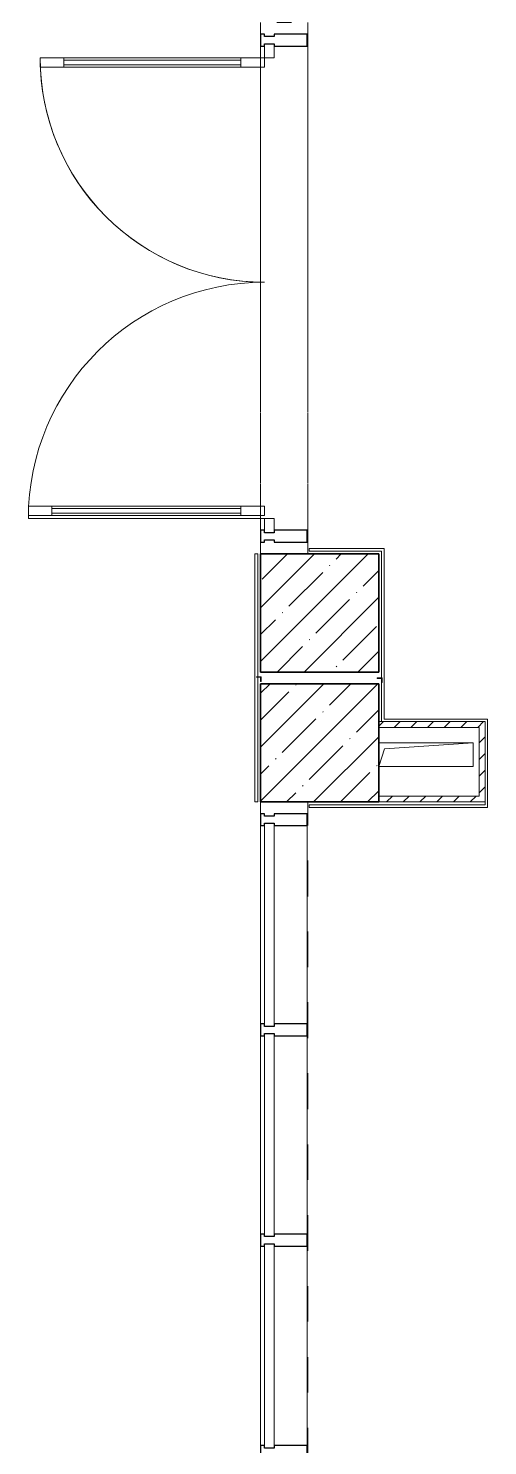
# Model space of a CAD drawing. Header units: millimetres. Extents: x 5993 to 95364, y 94667 to 143522.
# Drawn here: x 48052.1 to 48210.3, y 117330.3 to 117818.7 of the extents above; entities that cross this region are included whole.
import ezdxf

# ---------------------------------------------------------------- set-up
doc = ezdxf.new("R2010")
doc.units = ezdxf.units.MM
doc.linetypes.add('200_ШТРИХ_ш1п0_6_', pattern=[160, 100, -60])
doc.linetypes.add('Штрих короткий', pattern=[300, 150, -150])
for name, color, linetype, lineweight in [('0-2', 7, 'Continuous', 9), ('Двери', 7, 'Continuous', 9), ('Импосты витража', 7, 'Continuous', 9), ('Импосты витража-1', 7, 'Continuous', 25), ('Несущие колонны', 7, 'Continuous', 9), ('Несущие колонны-1', 7, 'Continuous', 35), ('Обобщенные модели', 7, 'Continuous', 9), ('Остекление-1', 7, 'Continuous', 9), ('Перекрытия', 7, 'Continuous', 9), ('Перемычка-1', 7, 'Штрих короткий', 9), ('Перемычка_Пунктирные линии-1', 7, '200_ШТРИХ_ш1п0_6_', 9), ('Стены', 7, 'Continuous', 9), ('Стены-1', 7, 'Continuous', 13), ('Элементы узлов', 7, 'Continuous', 9)]:
    doc.layers.add(name, color=color, linetype=linetype, lineweight=lineweight)
doc.layers.add('Штриховка разреза-5', color=7, linetype='Continuous', lineweight=5, true_color=0x8000ff)
doc.layers.add('Штриховка разреза-6', color=1, linetype='Continuous', lineweight=5, true_color=0xff0000)
pattern_1 = [(45, (-80100, -44500), (-114.04925, 114.04925), []), (45, (-79985.95, -44500), (-114.04925, 114.04925), [201.613, -40.323, 3.353, -36.97])]
pattern_2 = [(45, (-80100, -45050), (-114.04925, 114.04925), []), (45, (-79985.95, -45050), (-114.04925, 114.04925), [201.613, -40.323, 3.353, -36.97])]

# ---------------------------------------------------------------- blocks, each defined once
blk = doc.blocks.new('BSC_Колонна _Прямоугольная - 500х500-V26-АИ2_01_План напольных покрытий и плинтусов 1го этажа _Часть 1_')
at = {"layer": 'Несущие колонны'}
h = blk.add_hatch(dxfattribs=at)
h.set_pattern_fill('FP_38', color=256, style=0, pattern_type=2)
h.set_pattern_definition(pattern_1)
h.paths.add_polyline_path([(-250, -250), (250, -250), (250, 250), (-250, 250), (-250, 158.6)], flags=0)
at = {"layer": 'Несущие колонны-1'}
for p, q in [((250, 250), (-250, 250)), ((-250, 250), (-250, -250)), ((250, -250), (250, 250)), ((-250, -250), (250, -250))]:
    blk.add_line(p, q, dxfattribs=at)
blk = doc.blocks.new('BSC_Колонна _Прямоугольная - 500х500-V132-АИ2_01_План напольных покрытий и плинтусов 1го этажа _Часть 1_')
at = {"layer": 'Несущие колонны'}
h = blk.add_hatch(dxfattribs=at)
h.set_pattern_fill('FP_165', color=256, style=0, pattern_type=2)
h.set_pattern_definition(pattern_2)
h.paths.add_polyline_path([(-250, -250), (250, -250), (250, 250), (-250, 250)], flags=0)
at = {"layer": 'Несущие колонны-1'}
for p, q in [((250, 250), (-250, 250)), ((-250, 250), (-250, -250)), ((250, -250), (250, 250)), ((-250, -250), (250, -250))]:
    blk.add_line(p, q, dxfattribs=at)
blk = doc.blocks.new('PNS_Панель прямоугольная2 - Нр_Стекло - 40мм-28940488-АИ2_01_План напольных покрытий и плинтусов 1го этажа _Часть 1_')
at = {"layer": 'Остекление-1'}
for p, q in [((-420, 40), (420, 40)), ((-430, 0), (430, 0)), ((420, 0), (-420, 0))]:
    blk.add_line(p, q, dxfattribs=at)
blk = doc.blocks.new('Прямоугольный импост - Импост структурный с накладкой - 180мм-26943387-АИ2_01_План напольных покрытий и плинтусов 1го этажа _Часть 1_')
at = {"layer": 'Импосты витража-1'}
for p, q in [((-25, 0), (-25, 17)), ((-25, 17), (25, 17)), ((-15, 0), (-25, 0)), ((-15, -40), (-15, 0)), ((25, 0), (15, 0)), ((15, 0), (15, -40)), ((25, 17), (25, 0)), ((-25, -180), (-25, -40)), ((-25, -40), (-15, -40)), ((15, -40), (25, -40)), ((25, -40), (25, -180)), ((25, -180), (-25, -180))]:
    blk.add_line(p, q, dxfattribs=at)
blk = doc.blocks.new('Прямоугольный импост - Импост структурный с накладкой - 180мм-26816280-АИ2_01_План напольных покрытий и плинтусов 1го этажа _Часть 1_')
at = {"layer": 'Импосты витража'}
for p, q in [((79850, 43310), (79850, 44150)), ((80047, 43310), (80047, 44150))]:
    blk.add_line(p, q, dxfattribs=at)
blk = doc.blocks.new('PNS_Панель прямоугольная2 - Нр_Стекло - 40мм-V176-АИ2_01_План напольных покрытий и плинтусов 1го этажа _Часть 1_')
at = {"layer": 'Остекление-1'}
for p, q in [((-420, 40), (-111.8, 40)), ((-430, 0), (-111.8, 0)), ((-111.8, 0), (-420, 0))]:
    blk.add_line(p, q, dxfattribs=at)
blk = doc.blocks.new('Прямоугольный импост - Импост структурный с накладкой - 180мм-V177-АИ2_01_План напольных покрытий и плинтусов 1го этажа _Часть 1_')
at = {"layer": 'Импосты витража'}
for p, q in [((79850, 42951.8), (79850, 43260)), ((80047, 42951.8), (80047, 43260))]:
    blk.add_line(p, q, dxfattribs=at)
blk = doc.blocks.new('Дверь_Витражная_СКБ_2Ст2 - ДВН_ДАО_Выход-27108098-АИ2_01_План напольных покрытий и плинтусов 1го этажа _Часть 1_')
at = {"layer": 'Двери'}
for p, q in [((-975, -950), (-975, 0)), ((975, -1000), (975, 0))]:
    blk.add_line(p, q, dxfattribs=at)
for centre, radius, start, end in [((-975, 0), 950, 270, 0), ((975, 0), 1000, 180, 270)]:
    blk.add_arc(centre, radius, start, end, dxfattribs=at)
at = {"layer": 'Элементы узлов'}
for p, q in [((-1025, 40), (-975, 40)), ((-975, 40), (-1025, 40)), ((-975, 0), (-1025, 0)), ((-1025, 0), (-975, 0)), ((-975, 40), (-975, 0)), ((-975, 0), (-975, 40)), ((-935, 0), (-975, 0)), ((-975, -950), (-975, 0)), ((-935, 0), (-975, 0)), ((-975, 0), (-975, -950)), ((-935, -950), (-935, 0)), ((-935, -950), (-935, 0)), ((923, 0), (963, 0)), ((923, -1000), (923, 0)), ((923, 0), (923, -1000)), ((963, 0), (923, 0)), ((963, -1000), (963, 0)), ((963, -1000), (963, 0)), ((1025, 40), (975, 40)), ((975, 40), (975, 0)), ((1025, 40), (975, 40)), ((975, 40), (975, 0)), ((975, 0), (1025, 0)), ((975, 0), (1025, 0)), ((-975, -100), (-935, -100)), ((-965, -850), (-965, -100)), ((-945, -850), (-945, -100)), ((963, -100), (923, -100)), ((933, -900), (933, -100)), ((953, -900), (953, -100)), ((-975, -850), (-935, -850)), ((-975, -950), (-935, -950)), ((-975, -950), (-935, -950)), ((963, -900), (923, -900)), ((963, -1000), (923, -1000)), ((923, -1000), (963, -1000))]:
    blk.add_line(p, q, dxfattribs=at)
blk = doc.blocks.new('Прямоугольный импост - Импост структурный с накладкой - 180мм-26944773-АИ2_01_План напольных покрытий и плинтусов 1го этажа _Часть 1_')
at = {"layer": 'Импосты витража-1'}
for p, q in [((-25, 0), (-25, 17)), ((-25, 17), (25, 17)), ((-15, 0), (-25, 0)), ((-15, -40), (-15, 0)), ((25, 0), (15, 0)), ((15, 0), (15, -40)), ((25, 17), (25, 0)), ((-25, -180), (-25, -40)), ((-25, -40), (-15, -40)), ((15, -40), (25, -40)), ((25, -40), (25, -180)), ((25, -180), (-25, -180))]:
    blk.add_line(p, q, dxfattribs=at)
blk = doc.blocks.new('AR_Отверстие прямоугольное _в плите_ - AR_Отверстие прямоугольное _в плите_-30512057-АИ2_01_План напольных покрытий и плинтусов 1го этажа _Часть 1_')
at = {"layer": 'Обобщенные модели'}
for p, q in [((200, 50), (-200, 50)), ((-200, -50), (-175, 25)), ((-175, 25), (200, 50)), ((200, -50), (200, 50)), ((-200, -50), (200, -50))]:
    blk.add_line(p, q, dxfattribs=at)
blk = doc.blocks.new('Проем_Дверь_Прямоугольный - 2250х2800h_витражные проемы-35232448-АИ2_01_План напольных покрытий и плинтусов 1го этажа _Часть 1_')
at = {"layer": 'Перемычка-1'}
for p, q in [((1125, 100), (-1125, 100)), ((1125, -100), (-1125, -100))]:
    blk.add_line(p, q, dxfattribs=at)
blk = doc.blocks.new('АР_Перемычка - АР_Перемычка-35232491-АИ2_01_План напольных покрытий и плинтусов 1го этажа _Часть 1_')
at = {"layer": 'Обобщенные модели'}
blk.add_line((0, -100), (9, -100), dxfattribs=at)
at = {"layer": 'Перемычка_Пунктирные линии-1'}
for p, q in [((0, 100), (2250, 100)), ((0, -100), (0, 100)), ((2250, 31), (2250, -31)), ((0, -100), (2250, -100))]:
    blk.add_line(p, q, dxfattribs=at)
blk = doc.blocks.new('Проем_Дверь_Прямоугольный - 5500х2800h_витражные проемы-35263616-АИ2_01_План напольных покрытий и плинтусов 1го этажа _Часть 1_')
at = {"layer": 'Перемычка-1'}
for p, q in [((-1451.8, 100), (-2750, 100)), ((-1451.8, -100), (-2750, -100))]:
    blk.add_line(p, q, dxfattribs=at)
blk = doc.blocks.new('BSC_Колонна _Прямоугольная - 500х500-V15-АИ2_01_План напольных покрытий и плинтусов 1го этажа _Часть 2_')
at = {"layer": 'Несущие колонны'}
h = blk.add_hatch(dxfattribs=at)
h.set_pattern_fill('FP_24', color=256, style=0, pattern_type=2)
h.set_pattern_definition(pattern_1)
h.paths.add_polyline_path([(-250, -250), (250, -250), (250, 250), (-250, 250)], flags=0)
at = {"layer": 'Несущие колонны-1'}
for p, q in [((250, 250), (-250, 250)), ((-250, 250), (-250, -250)), ((250, -250), (250, 250)), ((-250, -250), (250, -250))]:
    blk.add_line(p, q, dxfattribs=at)
blk = doc.blocks.new('BSC_Колонна _Прямоугольная - 500х500-V128-АИ2_01_План напольных покрытий и плинтусов 1го этажа _Часть 2_')
at = {"layer": 'Несущие колонны'}
h = blk.add_hatch(dxfattribs=at)
h.set_pattern_fill('FP_148', color=256, style=0, pattern_type=2)
h.set_pattern_definition(pattern_2)
h.paths.add_polyline_path([(-250, -250), (250, -250), (250, 250), (-250, 250), (-250, 118.3)], flags=0)
at = {"layer": 'Несущие колонны-1'}
for p, q in [((250, 250), (-250, 250)), ((-250, 250), (-250, -250)), ((250, -250), (250, 250)), ((-250, -250), (250, -250))]:
    blk.add_line(p, q, dxfattribs=at)
blk = doc.blocks.new('PNS_Панель прямоугольная2 - Нр_Стекло - 40мм-35249831-АИ2_01_План напольных покрытий и плинтусов 1го этажа _Часть 2_')
at = {"layer": 'Остекление-1'}
for p, q in [((-422.5, 40), (422.5, 40)), ((-432.5, 0), (432.5, 0)), ((422.5, 0), (-422.5, 0))]:
    blk.add_line(p, q, dxfattribs=at)
blk = doc.blocks.new('PNS_Панель прямоугольная2 - Нр_Стекло - 40мм-28940488-АИ2_01_План напольных покрытий и плинтусов 1го этажа _Часть 2_')
at = {"layer": 'Остекление-1'}
for p, q in [((-420, 40), (420, 40)), ((-430, 0), (430, 0)), ((420, 0), (-420, 0))]:
    blk.add_line(p, q, dxfattribs=at)
blk = doc.blocks.new('Прямоугольный импост - Импост структурный с накладкой - 180мм-26944798-АИ2_01_План напольных покрытий и плинтусов 1го этажа _Часть 2_')
at = {"layer": 'Импосты витража-1'}
for p, q in [((-25, 0), (-25, 17)), ((-25, 17), (25, 17)), ((-15, 0), (-25, 0)), ((-15, -40), (-15, 0)), ((25, 0), (15, 0)), ((15, 0), (15, -40)), ((25, 17), (25, 0)), ((-25, -180), (-25, -40)), ((-25, -40), (-15, -40)), ((15, -40), (25, -40)), ((25, -40), (25, -180)), ((25, -180), (-25, -180))]:
    blk.add_line(p, q, dxfattribs=at)
blk = doc.blocks.new('Прямоугольный импост - Импост структурный с накладкой - 180мм-26943387-АИ2_01_План напольных покрытий и плинтусов 1го этажа _Часть 2_')
at = {"layer": 'Импосты витража-1'}
for p, q in [((-25, 0), (-25, 17)), ((-25, 17), (25, 17)), ((-15, 0), (-25, 0)), ((-15, -40), (-15, 0)), ((25, 0), (15, 0)), ((15, 0), (15, -40)), ((25, 17), (25, 0)), ((-25, -180), (-25, -40)), ((-25, -40), (-15, -40)), ((15, -40), (25, -40)), ((25, -40), (25, -180)), ((25, -180), (-25, -180))]:
    blk.add_line(p, q, dxfattribs=at)
blk = doc.blocks.new('Прямоугольный импост - Импост структурный с накладкой - 180мм-26816280-АИ2_01_План напольных покрытий и плинтусов 1го этажа _Часть 2_')
at = {"layer": 'Импосты витража'}
for p, q in [((79850, 43310), (79850, 44150)), ((80047, 43310), (80047, 44150))]:
    blk.add_line(p, q, dxfattribs=at)
blk = doc.blocks.new('Прямоугольный импост - Импост структурный с накладкой - 180мм-35249830-АИ2_01_План напольных покрытий и плинтусов 1го этажа _Часть 2_')
at = {"layer": 'Импосты витража'}
for p, q in [((79850, 41525), (79850, 42370)), ((80047, 41525), (80047, 42370))]:
    blk.add_line(p, q, dxfattribs=at)
blk = doc.blocks.new('Дверь_Витражная_СКБ_2Ст2 - ДВН_ДАО_Выход-V167-АИ2_01_План напольных покрытий и плинтусов 1го этажа _Часть 2_')
at = {"layer": 'Двери'}
blk.add_line((975, -1000), (975, 0), dxfattribs=at)
for centre, radius, start, end in [((-975, 0), 950, 270.19114, 0), ((975, 0), 1000, 180, 270)]:
    blk.add_arc(centre, radius, start, end, dxfattribs=at)
at = {"layer": 'Элементы узлов'}
for p, q in [((-935, 0), (-971.8, 0)), ((-935, 0), (-971.8, 0)), ((-935, -950), (-935, 0)), ((-935, -950), (-935, 0)), ((923, 0), (963, 0)), ((923, -1000), (923, 0)), ((923, 0), (923, -1000)), ((963, 0), (923, 0)), ((963, -1000), (963, 0)), ((963, -1000), (963, 0)), ((1025, 40), (975, 40)), ((975, 40), (975, 0)), ((1025, 40), (975, 40)), ((975, 40), (975, 0)), ((975, 0), (1025, 0)), ((975, 0), (1025, 0)), ((-971.8, -100), (-935, -100)), ((-965, -850), (-965, -100)), ((-945, -850), (-945, -100)), ((963, -100), (923, -100)), ((933, -900), (933, -100)), ((953, -900), (953, -100)), ((-971.8, -850), (-935, -850)), ((-971.8, -950), (-935, -950)), ((-971.8, -950), (-935, -950)), ((963, -900), (923, -900)), ((963, -1000), (923, -1000)), ((923, -1000), (963, -1000))]:
    blk.add_line(p, q, dxfattribs=at)
blk = doc.blocks.new('Прямоугольный импост - Импост структурный с накладкой - 180мм-26944773-АИ2_01_План напольных покрытий и плинтусов 1го этажа _Часть 2_')
at = {"layer": 'Импосты витража-1'}
for p, q in [((-25, 0), (-25, 17)), ((-25, 17), (25, 17)), ((-15, 0), (-25, 0)), ((-15, -40), (-15, 0)), ((25, 0), (15, 0)), ((15, 0), (15, -40)), ((25, 17), (25, 0)), ((-25, -180), (-25, -40)), ((-25, -40), (-15, -40)), ((15, -40), (25, -40)), ((25, -40), (25, -180)), ((25, -180), (-25, -180))]:
    blk.add_line(p, q, dxfattribs=at)
blk = doc.blocks.new('AR_Отверстие прямоугольное _в плите_ - AR_Отверстие прямоугольное _в плите_-30512057-АИ2_01_План напольных покрытий и плинтусов 1го этажа _Часть 2_')
at = {"layer": 'Обобщенные модели'}
for p, q in [((200, 50), (-200, 50)), ((-200, -50), (-175, 25)), ((-175, 25), (200, 50)), ((200, -50), (200, 50)), ((-200, -50), (200, -50))]:
    blk.add_line(p, q, dxfattribs=at)
blk = doc.blocks.new('Проем_Дверь_Прямоугольный - 2250х2800h_витражные проемы-35232448-АИ2_01_План напольных покрытий и плинтусов 1го этажа _Часть 2_')
at = {"layer": 'Перемычка-1'}
for p, q in [((971.8, 100), (-1125, 100)), ((971.8, -100), (-1125, -100))]:
    blk.add_line(p, q, dxfattribs=at)
blk = doc.blocks.new('АР_Перемычка - АР_Перемычка-35232491-АИ2_01_План напольных покрытий и плинтусов 1го этажа _Часть 2_')
at = {"layer": 'Обобщенные модели'}
blk.add_line((0, -100), (9, -100), dxfattribs=at)
at = {"layer": 'Перемычка_Пунктирные линии-1'}
for p, q in [((0, 100), (2096.8, 100)), ((0, -100), (0, 100)), ((0, -100), (2096.8, -100))]:
    blk.add_line(p, q, dxfattribs=at)
blk = doc.blocks.new('Проем_Дверь_Прямоугольный - 5500х2800h_витражные проемы-35263616-АИ2_01_План напольных покрытий и плинтусов 1го этажа _Часть 2_')
at = {"layer": 'Перемычка-1'}
for p, q in [((2750, 100), (-2750, 100)), ((2750, -100), (-2750, -100))]:
    blk.add_line(p, q, dxfattribs=at)

msp = doc.modelspace()

# ---------------------------------------------------------------- linework, layer by layer
at = {"layer": 'Обобщенные модели'}
for p, q in [((48130.64, 117595.26), (48130.64, 117595.1)), ((48132.26, 117595.26), (48130.64, 117595.26)), ((48130.64, 117595.26), (48130.64, 117595.1)), ((48132.26, 117595.26), (48130.64, 117595.26)), ((48130.64, 117595.1), (48132.1, 117595.1)), ((48130.64, 117595.1), (48132.1, 117595.1)), ((48132.1, 117595.1), (48132.1, 117593.64)), ((48132.1, 117595.1), (48132.1, 117593.64)), ((48132.1, 117593.64), (48132.26, 117593.64)), ((48132.1, 117593.64), (48132.26, 117593.64)), ((48132.26, 117593.64), (48132.26, 117595.26)), ((48132.26, 117593.64), (48132.26, 117595.26)), ((48172.31, 117594.86), (48172.31, 117594.69)), ((48173.94, 117594.86), (48172.31, 117594.86)), ((48172.31, 117594.86), (48172.31, 117594.69)), ((48173.94, 117594.86), (48172.31, 117594.86)), ((48172.31, 117594.69), (48173.78, 117594.69)), ((48172.31, 117594.69), (48173.78, 117594.69)), ((48173.78, 117594.69), (48173.78, 117593.23)), ((48173.78, 117594.69), (48173.78, 117593.23)), ((48173.78, 117593.23), (48173.94, 117593.23)), ((48173.78, 117593.23), (48173.94, 117593.23)), ((48173.94, 117593.23), (48173.94, 117594.86)), ((48173.94, 117593.23), (48173.94, 117594.86))]:
    msp.add_line(p, q, dxfattribs=at)
at = {"layer": 'Перекрытия'}
msp.add_line((48132.1, 117548.05), (48132.1, 117552.12), dxfattribs=at)
msp.add_line((48132.1, 117548.05), (48132.1, 117552.12), dxfattribs=at)
at = {"layer": 'Стены'}
for p, q in [((48148.87, 117639.46), (48174.67, 117639.46)), ((48148.87, 117638.57), (48148.87, 117639.46)), ((48174.67, 117639.46), (48173.78, 117639.46)), ((48174.67, 117639.46), (48174.67, 117580.69)), ((48174.67, 117639.46), (48174.67, 117580.69)), ((48130.15, 117552.12), (48130.15, 117637.59)), ((48130.15, 117637.59), (48131.12, 117637.59)), ((48130.15, 117552.12), (48130.15, 117637.59)), ((48130.15, 117637.59), (48131.12, 117637.59)), ((48131.12, 117637.59), (48131.12, 117595.26)), ((48131.12, 117637.59), (48131.12, 117595.26)), ((48173.78, 117638.57), (48148.87, 117638.57)), ((48173.78, 117594.86), (48173.78, 117638.57)), ((48173.78, 117594.86), (48173.78, 117638.57)), ((48131.12, 117595.1), (48131.12, 117552.12)), ((48131.12, 117595.1), (48131.12, 117552.12)), ((48173.78, 117579.8), (48173.78, 117593.23)), ((48173.78, 117580.69), (48173.78, 117593.23)), ((48174.67, 117580.69), (48210.32, 117580.69)), ((48210.32, 117580.69), (48210.32, 117550.25)), ((48130.15, 117552.12), (48131.12, 117552.12)), ((48130.15, 117552.12), (48131.12, 117552.12)), ((48209.43, 117551.15), (48209.43, 117552.12)), ((48148.87, 117551.15), (48209.43, 117551.15)), ((48148.87, 117551.15), (48148.87, 117550.25)), ((48148.87, 117551.15), (48209.43, 117551.15)), ((48148.87, 117551.15), (48148.87, 117550.25)), ((48210.32, 117550.25), (48148.87, 117550.25)), ((48209.43, 117550.25), (48148.87, 117550.25))]:
    msp.add_line(p, q, dxfattribs=at)
at = {"layer": 'Стены-1'}
for p, q in [((48209.43, 117579.8), (48172.8, 117579.8)), ((48209.43, 117579.8), (48172.8, 117579.8)), ((48172.8, 117577.76), (48207.39, 117577.76)), ((48172.8, 117577.76), (48207.39, 117577.76)), ((48207.39, 117577.76), (48207.39, 117554.16)), ((48207.39, 117577.76), (48207.39, 117554.16)), ((48209.43, 117552.12), (48209.43, 117579.8)), ((48209.43, 117552.12), (48209.43, 117579.8)), ((48207.39, 117554.16), (48172.8, 117554.16)), ((48207.39, 117554.16), (48172.8, 117554.16)), ((48172.8, 117552.12), (48209.43, 117552.12)), ((48172.8, 117552.12), (48209.43, 117552.12))]:
    msp.add_line(p, q, dxfattribs=at)
at = {"layer": 'Штриховка разреза-5'}
for p, q in [((48172.8, 117578.2), (48174.39, 117579.8)), ((48178.11, 117577.76), (48180.15, 117579.8)), ((48183.87, 117577.76), (48185.91, 117579.8)), ((48189.63, 117577.76), (48191.66, 117579.8)), ((48195.38, 117577.76), (48197.42, 117579.8)), ((48201.14, 117577.76), (48203.17, 117579.8)), ((48206.89, 117577.76), (48208.93, 117579.8)), ((48207.39, 117572.51), (48209.43, 117574.54)), ((48207.39, 117566.75), (48209.43, 117568.79)), ((48207.39, 117561), (48209.43, 117563.03)), ((48207.39, 117555.24), (48209.43, 117557.28)), ((48175.5, 117552.12), (48177.53, 117554.16)), ((48181.25, 117552.12), (48183.29, 117554.16)), ((48187.01, 117552.12), (48189.04, 117554.16)), ((48192.76, 117552.12), (48194.8, 117554.16)), ((48198.52, 117552.12), (48200.55, 117554.16)), ((48204.27, 117552.12), (48206.31, 117554.16))]:
    msp.add_line(p, q, dxfattribs=at)
at = {"layer": 'Штриховка разреза-6'}
for p, q in [((48172.8, 117578.2), (48174.39, 117579.8)), ((48178.11, 117577.76), (48180.15, 117579.8)), ((48183.87, 117577.76), (48185.91, 117579.8)), ((48189.63, 117577.76), (48191.66, 117579.8)), ((48195.38, 117577.76), (48197.42, 117579.8)), ((48201.14, 117577.76), (48203.17, 117579.8)), ((48206.89, 117577.76), (48208.93, 117579.8)), ((48207.39, 117572.51), (48209.43, 117574.54)), ((48207.39, 117566.75), (48209.43, 117568.79)), ((48207.39, 117561), (48209.43, 117563.03)), ((48207.39, 117555.24), (48209.43, 117557.28)), ((48175.5, 117552.12), (48177.53, 117554.16)), ((48181.25, 117552.12), (48183.29, 117554.16)), ((48187.01, 117552.12), (48189.04, 117554.16)), ((48192.76, 117552.12), (48194.8, 117554.16)), ((48198.52, 117552.12), (48200.55, 117554.16)), ((48204.27, 117552.12), (48206.31, 117554.16))]:
    msp.add_line(p, q, dxfattribs=at)

# ---------------------------------------------------------------- block references
at = {"layer": '0-2', "xscale": 0.08139549610658335, "yscale": 0.08139549610658335, "zscale": 0.08139549610658335}
for name, p, rotation in [('Проем_Дверь_Прямоугольный - 2250х2800h_витражные проемы-35232448-АИ2_01_План напольных покрытий и плинтусов 1го этажа _Часть 1_', (48140.24, 117729.16), 89.99999999999993), ('АР_Перемычка - АР_Перемычка-35232491-АИ2_01_План напольных покрытий и плинтусов 1го этажа _Часть 1_', (48140.24, 117637.59), 89.99999999999993), ('Дверь_Витражная_СКБ_2Ст2 - ДВН_ДАО_Выход-27108098-АИ2_01_План напольных покрытий и плинтусов 1го этажа _Часть 1_', (48133.48, 117729.16), 269.9999999999997), ('Дверь_Витражная_СКБ_2Ст2 - ДВН_ДАО_Выход-V167-АИ2_01_План напольных покрытий и плинтусов 1го этажа _Часть 2_', (48133.48, 117729.16), 269.9999999999997), ('Проем_Дверь_Прямоугольный - 2250х2800h_витражные проемы-35232448-АИ2_01_План напольных покрытий и плинтусов 1го этажа _Часть 2_', (48140.24, 117729.16), 89.99999999999993), ('АР_Перемычка - АР_Перемычка-35232491-АИ2_01_План напольных покрытий и плинтусов 1го этажа _Часть 2_', (48140.24, 117637.59), 89.99999999999993), ('Проем_Дверь_Прямоугольный - 5500х2800h_витражные проемы-35263616-АИ2_01_План напольных покрытий и плинтусов 1го этажа _Часть 1_', (48140.24, 117328.29), 269.9999999999999), ('Проем_Дверь_Прямоугольный - 5500х2800h_витражные проемы-35263616-АИ2_01_План напольных покрытий и плинтусов 1го этажа _Часть 2_', (48140.24, 117328.29), 269.9999999999999), ('PNS_Панель прямоугольная2 - Нр_Стекло - 40мм-28940488-АИ2_01_План напольных покрытий и плинтусов 1го этажа _Часть 1_', (48133.48, 117509.8), 269.9999999999997), ('PNS_Панель прямоугольная2 - Нр_Стекло - 40мм-28940488-АИ2_01_План напольных покрытий и плинтусов 1го этажа _Часть 2_', (48133.48, 117509.8), 269.9999999999997), ('PNS_Панель прямоугольная2 - Нр_Стекло - 40мм-V176-АИ2_01_План напольных покрытий и плинтусов 1го этажа _Часть 1_', (48133.48, 117437.36), 269.9999999999997), ('PNS_Панель прямоугольная2 - Нр_Стекло - 40мм-28940488-АИ2_01_План напольных покрытий и плинтусов 1го этажа _Часть 2_', (48133.48, 117437.36), 269.9999999999997), ('PNS_Панель прямоугольная2 - Нр_Стекло - 40мм-35249831-АИ2_01_План напольных покрытий и плинтусов 1го этажа _Часть 2_', (48133.48, 117364.71), 269.9999999999997)]:
    msp.add_blockref(name, p, dxfattribs=dict(at, rotation=rotation))
at = {"layer": '0-2', "extrusion": (0, 0, -1), "xscale": 0.08139549610658335, "yscale": 0.08139549610658335, "zscale": 0.08139549610658335, "rotation": 270.0000000000002}
for name, p in [('Прямоугольный импост - Импост структурный с накладкой - 180мм-26944773-АИ2_01_План напольных покрытий и плинтусов 1го этажа _Часть 1_', (-48133.48, 117814.62)), ('Прямоугольный импост - Импост структурный с накладкой - 180мм-26944773-АИ2_01_План напольных покрытий и плинтусов 1го этажа _Часть 1_', (-48133.48, 117643.69)), ('Прямоугольный импост - Импост структурный с накладкой - 180мм-26944773-АИ2_01_План напольных покрытий и плинтусов 1го этажа _Часть 2_', (-48133.48, 117643.69)), ('Прямоугольный импост - Импост структурный с накладкой - 180мм-26943387-АИ2_01_План напольных покрытий и плинтусов 1го этажа _Часть 1_', (-48133.48, 117546.02)), ('Прямоугольный импост - Импост структурный с накладкой - 180мм-26943387-АИ2_01_План напольных покрытий и плинтусов 1го этажа _Часть 2_', (-48133.48, 117546.02)), ('Прямоугольный импост - Импост структурный с накладкой - 180мм-26943387-АИ2_01_План напольных покрытий и плинтусов 1го этажа _Часть 1_', (-48133.48, 117473.58)), ('Прямоугольный импост - Импост структурный с накладкой - 180мм-26943387-АИ2_01_План напольных покрытий и плинтусов 1го этажа _Часть 2_', (-48133.48, 117473.58)), ('Прямоугольный импост - Импост структурный с накладкой - 180мм-26944798-АИ2_01_План напольных покрытий и плинтусов 1го этажа _Часть 2_', (-48133.48, 117401.14)), ('Прямоугольный импост - Импост структурный с накладкой - 180мм-26943387-АИ2_01_План напольных покрытий и плинтусов 1го этажа _Часть 2_', (-48133.48, 117328.29))]:
    msp.add_blockref(name, p, dxfattribs=at)
at = {"layer": '0-2', "xscale": 0.08139549610658335, "yscale": 0.08139549610658335, "zscale": 0.08139549610658335}
for name, p in [('BSC_Колонна _Прямоугольная - 500х500-V132-АИ2_01_План напольных покрытий и плинтусов 1го этажа _Часть 1_', (48152.45, 117617.24)), ('BSC_Колонна _Прямоугольная - 500х500-V128-АИ2_01_План напольных покрытий и плинтусов 1го этажа _Часть 2_', (48152.45, 117617.24)), ('BSC_Колонна _Прямоугольная - 500х500-V26-АИ2_01_План напольных покрытий и плинтусов 1го этажа _Часть 1_', (48152.45, 117572.47)), ('BSC_Колонна _Прямоугольная - 500х500-V15-АИ2_01_План напольных покрытий и плинтусов 1го этажа _Часть 2_', (48152.45, 117572.47)), ('AR_Отверстие прямоугольное _в плите_ - AR_Отверстие прямоугольное _в плите_-30512057-АИ2_01_План напольных покрытий и плинтусов 1го этажа _Часть 1_', (48189.08, 117568.4)), ('AR_Отверстие прямоугольное _в плите_ - AR_Отверстие прямоугольное _в плите_-30512057-АИ2_01_План напольных покрытий и плинтусов 1го этажа _Часть 2_', (48189.08, 117568.4)), ('Прямоугольный импост - Импост структурный с накладкой - 180мм-26816280-АИ2_01_План напольных покрытий и плинтусов 1го этажа _Часть 1_', (41632.67, 113950.37)), ('Прямоугольный импост - Импост структурный с накладкой - 180мм-26816280-АИ2_01_План напольных покрытий и плинтусов 1го этажа _Часть 2_', (41632.67, 113950.37)), ('Прямоугольный импост - Импост структурный с накладкой - 180мм-V177-АИ2_01_План напольных покрытий и плинтусов 1го этажа _Часть 1_', (41632.67, 113950.37)), ('Прямоугольный импост - Импост структурный с накладкой - 180мм-26816280-АИ2_01_План напольных покрытий и плинтусов 1го этажа _Часть 2_', (41632.67, 113877.93)), ('Прямоугольный импост - Импост структурный с накладкой - 180мм-35249830-АИ2_01_План напольных покрытий и плинтусов 1го этажа _Часть 2_', (41632.67, 113950.37))]:
    msp.add_blockref(name, p, dxfattribs=at)

doc.saveas('drawing.dxf')
